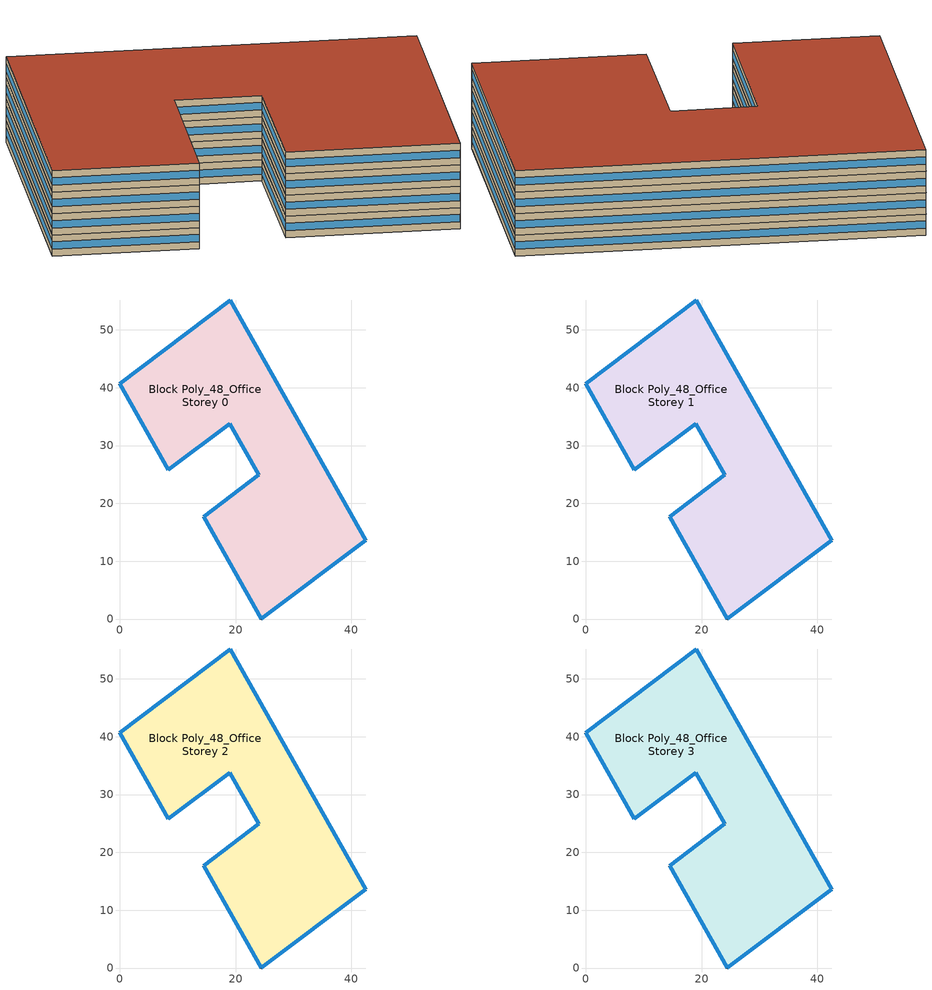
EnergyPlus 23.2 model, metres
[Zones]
Block Poly_48_Office Storey 0
 floor ground (HSCWZ_Public&Industrial_2005_FloorGround): 19.08,55.18 42.5,13.6 24.48,0 14.53,17.66 23.98,24.95 18.96,33.79 8.36,25.85 0,40.71 z0
 wall outside (HSCWZ_Public&Industrial_2005_ExtWall): 19.08,55.18 0,40.71 8.36,25.85 18.96,33.79 23.98,24.95 14.53,17.66 24.48,0 42.5,13.6 19.08,55.18 z0:3
 window (HSCWZ_Public&Industrial_2005_Win): 19.07,55.17 0.01,40.72 / 0,40.71 8.36,25.85 / 8.37,25.85 18.96,33.78 / 18.97,33.78 23.98,24.96 / 23.98,24.95 14.54,17.67 / 14.54,17.65 24.47,0.01 / 24.49,0.01 42.49,13.59 / 42.49,13.62 19.1,55.16 z0.98:2.02
Block Poly_48_Office Storey 1
 floor to Block Poly_48_Office Storey 0 (HSCWZ_Public&Industrial_2005_FloorSlab): 19.08,55.18 42.5,13.6 24.48,0 14.53,17.66 23.98,24.95 18.96,33.79 8.36,25.85 0,40.71 z3
 wall outside (HSCWZ_Public&Industrial_2005_ExtWall): 19.08,55.18 0,40.71 8.36,25.85 18.96,33.79 23.98,24.95 14.53,17.66 24.48,0 42.5,13.6 19.08,55.18 z3:6
 window (HSCWZ_Public&Industrial_2005_Win): 19.07,55.17 0.01,40.72 / 0,40.71 8.36,25.85 / 8.37,25.85 18.96,33.78 / 18.97,33.78 23.98,24.96 / 23.98,24.95 14.54,17.67 / 14.54,17.65 24.47,0.01 / 24.49,0.01 42.49,13.59 / 42.49,13.62 19.1,55.16 z3.98:5.03
Block Poly_48_Office Storey 2
 floor to Block Poly_48_Office Storey 1 (HSCWZ_Public&Industrial_2005_FloorSlab): 19.08,55.18 42.5,13.6 24.48,0 14.53,17.66 23.98,24.95 18.96,33.79 8.36,25.85 0,40.71 z6
 wall outside (HSCWZ_Public&Industrial_2005_ExtWall): 19.08,55.18 0,40.71 8.36,25.85 18.96,33.79 23.98,24.95 14.53,17.66 24.48,0 42.5,13.6 19.08,55.18 z6:9
 window (HSCWZ_Public&Industrial_2005_Win): 19.07,55.17 0.01,40.72 / 0,40.71 8.36,25.85 / 8.37,25.85 18.96,33.78 / 18.97,33.78 23.98,24.96 / 23.98,24.95 14.54,17.67 / 14.54,17.65 24.47,0.01 / 24.49,0.01 42.49,13.59 / 42.49,13.62 19.1,55.16 z6.97:8.03
Block Poly_48_Office Storey 3
 floor to Block Poly_48_Office Storey 2 (HSCWZ_Public&Industrial_2005_FloorSlab): 19.08,55.18 42.5,13.6 24.48,0 14.53,17.66 23.98,24.95 18.96,33.79 8.36,25.85 0,40.71 z9
 wall outside (HSCWZ_Public&Industrial_2005_ExtWall): 19.08,55.18 0,40.71 8.36,25.85 18.96,33.79 23.98,24.95 14.53,17.66 24.48,0 42.5,13.6 19.08,55.18 z9:12
 window (HSCWZ_Public&Industrial_2005_Win): 19.07,55.17 0.01,40.72 / 0,40.71 8.36,25.85 / 8.37,25.85 18.96,33.78 / 18.97,33.78 23.98,24.96 / 23.98,24.95 14.54,17.67 / 14.54,17.65 24.47,0.01 / 24.49,0.01 42.49,13.59 / 42.49,13.62 19.1,55.16 z9.97:11.03
 roof outside (HSCWZ_Public&Industrial_2005_Roof): 42.5,13.6 19.08,55.18 0,40.71 8.36,25.85 18.96,33.79 23.98,24.95 14.53,17.66 24.48,0 z12
[BUILDING]
shang4hai3shi4_Office_4_3_2005: North Axis=0; Terrain=City; Loads Convergence Tolerance Value=0.04; Temperature Convergence Tolerance Value=0.4; Solar Distribution=FullExterior; Maximum Number of Warmup Days=25; Minimum Number of Warmup Days=1
[MATERIAL] Thermal Absorptance=0.9; Solar Absorptance=0.7; Visible Absorptance=0.7
Name | Roughness | Thickness | Conductivity | Density | Specific Heat
Concrete | MediumRough | 0.1 | 1.7 | 2240 | 900
Brick | MediumRough | 0.1 | 0.72 | 1920 | 840
Tile | Smooth | 0.02 | 1.3 | 2200 | 900
Gypsum | Smooth | 0.015 | 0.16 | 800 | 1090
AsphaltFelt | Smooth | 0.01 | 0.2 | 960 | 1000
Insulation 0.011 | Rough | 0.011 | 0.04 | 40 | 1500
Insulation 0.021 | Rough | 0.021 | 0.04 | 40 | 1500
Insulation 0.022 | Rough | 0.022 | 0.04 | 40 | 1500
Insulation 0.043 | Rough | 0.043 | 0.04 | 40 | 1500
[WINDOWMATERIAL:SIMPLEGLAZINGSYSTEM]
HSCWZ_Public&Industrial_2005_Win_material: UFactor=3.175; Solar Heat Gain Coefficient=0.485
[CONSTRUCTION]
HSCWZ_Public&Industrial_2005_FloorSlab: Tile, Concrete, Insulation 0.021, Concrete, Tile
HSCWZ_Public&Industrial_2005_FloorGround: Tile, Concrete, Gypsum, Insulation 0.043
HSCWZ_Public&Industrial_2005_Win: HSCWZ_Public&Industrial_2005_Win_material
HSCWZ_Public&Industrial_2005_Roof: AsphaltFelt, Concrete, Insulation 0.022
HSCWZ_Public&Industrial_2005_ExtWall: Brick, Concrete, Insulation 0.011
[ZONE] Type=1; Multiplier=1; Ceiling Height=autocalculate; Volume=autocalculate; Floor Area=autocalculate; Part of Total Floor Area=Yes
Block Poly_48_Office Storey 0; Block Poly_48_Office Storey 1; Block Poly_48_Office Storey 2; Block Poly_48_Office Storey 3
[PEOPLE] Number of People Schedule=People_Schedule; Number of People Calculation Method=Area/Person; Floor Area per Person=17; Fraction Radiant=0.3; Sensible Heat Fraction=autocalculate; Activity Level Schedule=CN_GenericActivityLevel; Carbon Dioxide Generation Rate=3.82e-08; Enable ASHRAE 55 Comfort Warnings=No; Mean Radiant Temperature Calculation Type=ZoneAveraged; Clothing Insulation Calculation Method=ClothingInsulationSchedule; Cold Stress Temperature Threshold=15.56; Heat Stress Temperature Threshold=30
Name | Zone or ZoneList or Space or SpaceList
People_Block Poly_48_Office Storey 0 | Block Poly_48_Office Storey 0
People_Block Poly_48_Office Storey 1 | Block Poly_48_Office Storey 1
People_Block Poly_48_Office Storey 2 | Block Poly_48_Office Storey 2
People_Block Poly_48_Office Storey 3 | Block Poly_48_Office Storey 3
[LIGHTS] Schedule=Lights_Schedule; Design Level Calculation Method=Watts/Area; Watts per Zone Floor Area=11; Return Air Fraction=0; Fraction Radiant=0; Fraction Visible=0; Fraction Replaceable=1; EndUse Subcategory=General; Return Air Fraction Calculated from Plenum Temperature=No; Return Air Fraction Function of Plenum Temperature Coefficient 1=0; Return Air Fraction Function of Plenum Temperature Coefficient 2=0
Name | Zone or ZoneList or Space or SpaceList
Lights_Block Poly_48_Office Storey 0 | Block Poly_48_Office Storey 0
Lights_Block Poly_48_Office Storey 1 | Block Poly_48_Office Storey 1
Lights_Block Poly_48_Office Storey 2 | Block Poly_48_Office Storey 2
Lights_Block Poly_48_Office Storey 3 | Block Poly_48_Office Storey 3
[ELECTRICEQUIPMENT] Schedule=ElectricEquipment_Schedule; Design Level Calculation Method=Watts/Area; Watts per Zone Floor Area=10; Fraction Latent=0; Fraction Radiant=0; Fraction Lost=0; EndUse Subcategory=General
Name | Zone or ZoneList or Space or SpaceList
ElectricEquipment_Block Poly_48_Office Storey 0 | Block Poly_48_Office Storey 0
ElectricEquipment_Block Poly_48_Office Storey 1 | Block Poly_48_Office Storey 1
ElectricEquipment_Block Poly_48_Office Storey 2 | Block Poly_48_Office Storey 2
ElectricEquipment_Block Poly_48_Office Storey 3 | Block Poly_48_Office Storey 3
[ZONEINFILTRATION:DESIGNFLOWRATE] Schedule=AirEx_ConditionedTime_Schedule; Design Flow Rate Calculation Method=AirChanges/Hour; Air Changes per Hour=1; Constant Term Coefficient=1; Temperature Term Coefficient=0; Velocity Term Coefficient=0; Velocity Squared Term Coefficient=0
Name | Zone or ZoneList or Space or SpaceList
Infil 1 | Block Poly_48_Office Storey 0
Infil 2 | Block Poly_48_Office Storey 1
Infil 3 | Block Poly_48_Office Storey 2
Infil 4 | Block Poly_48_Office Storey 3
[HVACTEMPLATE:THERMOSTAT]
HVACTemp: Heating Setpoint Schedule=Heating_SP_Schedule; Cooling Setpoint Schedule=Cooling_SP_Schedule
[HVACTEMPLATE:ZONE:IDEALLOADSAIRSYSTEM] Template Thermostat=HVACTemp; System Availability Schedule=HVAC_ConditionedTime_Schedule; Maximum Heating Supply Air Temperature=50; Minimum Cooling Supply Air Temperature=13; Maximum Heating Supply Air Humidity Ratio=0.0156; Minimum Cooling Supply Air Humidity Ratio=0.0077; Heating Limit=NoLimit; Cooling Limit=NoLimit; Heating Availability Schedule=Heating_Period_Schedule; Cooling Availability Schedule=Cooling_Period_Schedule; Dehumidification Control Type=ConstantSensibleHeatRatio; Cooling Sensible Heat Ratio=0.7; Dehumidification Setpoint=60; Humidification Control Type=None; Humidification Setpoint=30; Outdoor Air Method=None; Outdoor Air Flow Rate per Person=0.00944; Outdoor Air Flow Rate per Zone Floor Area=0; Outdoor Air Flow Rate per Zone=0; Demand Controlled Ventilation Type=None; Outdoor Air Economizer Type=NoEconomizer; Heat Recovery Type=None; Sensible Heat Recovery Effectiveness=0.7; Latent Heat Recovery Effectiveness=0.65
Block Poly_48_Office Storey 0; Block Poly_48_Office Storey 1; Block Poly_48_Office Storey 2; Block Poly_48_Office Storey 3
[SCHEDULE:COMPACT]
People_Schedule; Lights_Schedule: Through: 12/31, For: Weekdays, Until: 07:00, 0, Until: 08:00, 0.1, Until: 09:00, 0.5, Until: 12:00, 0.95, Until: 14:00, 0.8, Until: 18:00, 0.95, Until: 20:00, 0.3, Until: 24:00, 0, For: AllOtherDays, Until: 24:00, 0
ElectricEquipment_Schedule: Through: 12/31, For: Weekdays, Until: 07:00, 0, Until: 08:00, 0.1, Until: 09:00, 0.5, Until: 12:00, 0.95, Until: 14:00, 0.5, Until: 18:00, 0.95, Until: 20:00, 0.3, Until: 24:00, 0, For: AllOtherDays, Until: 24:00, 0
Heating_SP_Schedule: Through: 12/31, For: Weekdays, Until: 06:00, 5, Until: 07:00, 16, Until: 18:00, 20, Until: 19:00, 20, Until: 20:00, 18, Until: 21:00, 16, Until: 24:00, 5, For: AllOtherDays, Until: 24:00, 5
Cooling_SP_Schedule: Through: 12/31, For: Weekdays, Until: 08:00, 37, Until: 09:00, 28, Until: 17:00, 28, Until: 24:00, 37, For: AllOtherDays, Until: 24:00, 37
Heating_Period_Schedule: Through: 04/15, For: AllDays, Until: 24:00, 1, Through: 11/01, For: AllDays, Until: 24:00, 0, Through: 12/31, For: AllDays, Until: 24:00, 1
Cooling_Period_Schedule: Through: 04/15, For: AllDays, Until: 24:00, 0, Through: 10/31, For: AllDays, Until: 24:00, 1, Through: 12/31, For: AllDays, Until: 24:00, 0
HVAC_ConditionedTime_Schedule: Through: 12/31, For: Weekdays, Until: 08:00, 0, Until: 18:00, 1, Until: 24:00, 0, For: AllOtherDays, Until: 24:00, 0
AirEx_ConditionedTime_Schedule: Through: 12/31, For: Weekdays, Until: 07:00, 0, Until: 20:00, 1.5, Until: 24:00, 0, For: AllOtherDays, Until: 24:00, 0
CN_GenericActivityLevel: Through: 12/31, For: Weekdays, Until: 08:00, 80, Until: 18:00, 120, Until: 24:00, 80, For: AllOtherDays, Until: 24:00, 80
